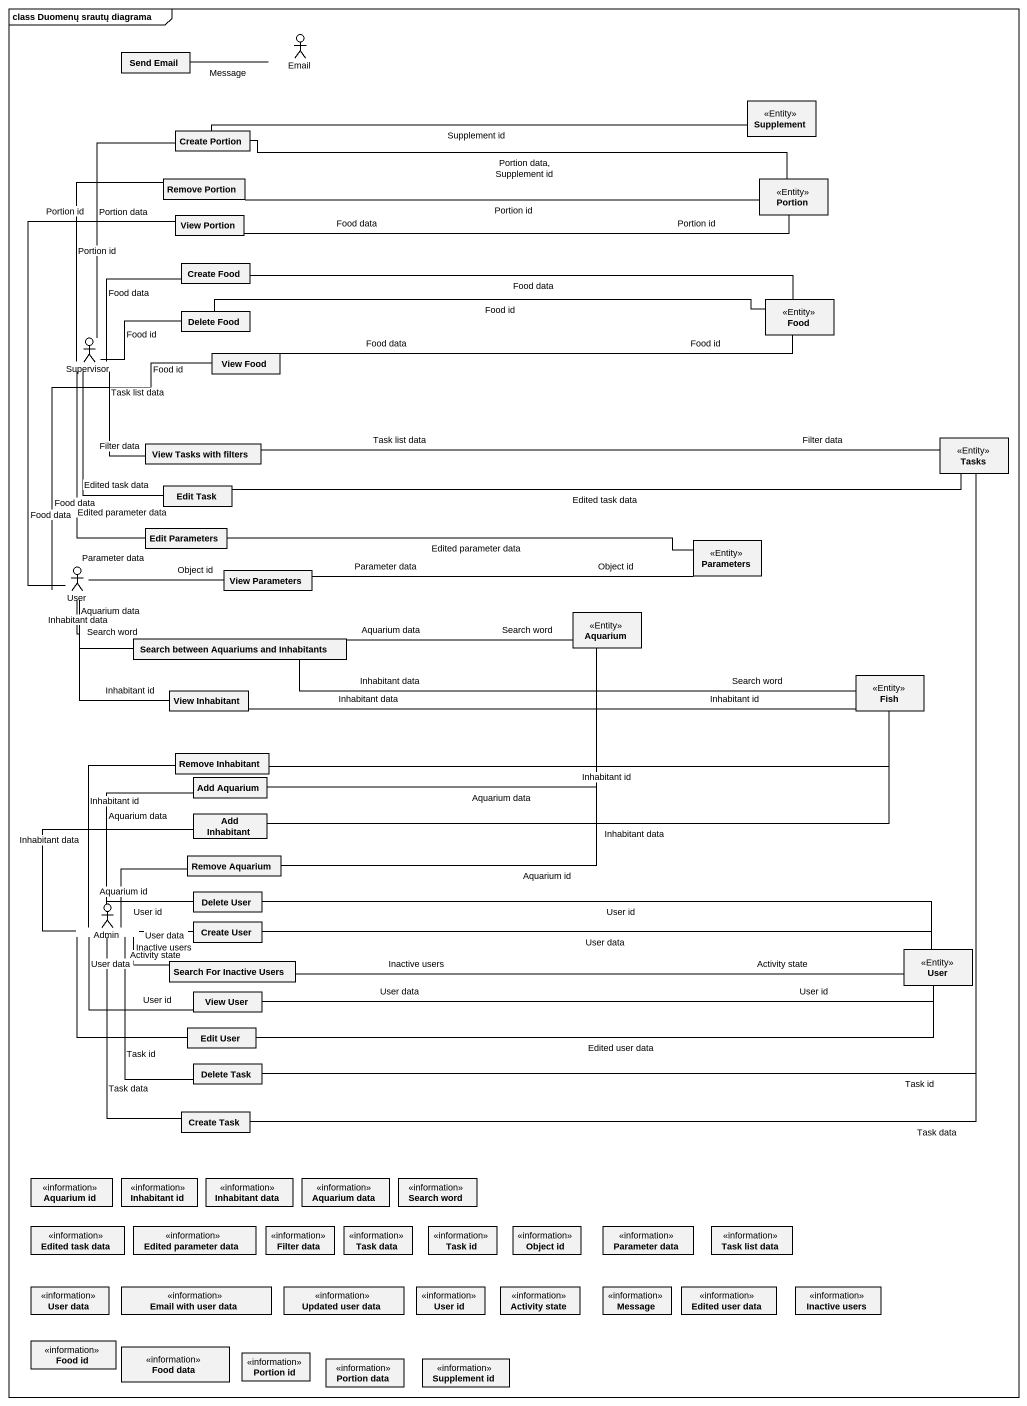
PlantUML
@startuml
mainframe class Duomenų srautų diagrama
allowmixing
hide circle
hide empty members
class "Send Email" as Send_Email
actor Email
class Supplement <<Entity>>
class "Create Portion" as Create_Portion
class "Remove Portion" as Remove_Portion
class Portion <<Entity>>
class "View Portion" as View_Portion
class "Create Food" as Create_Food
class Food <<Entity>>
actor Supervisor
class "Delete Food" as Delete_Food
class "View Food" as View_Food
class "View Tasks with filters" as View_Tasks_with_filters
class Tasks <<Entity>>
class "Edit Task" as Edit_Task
class "Edit Parameters" as Edit_Parameters
actor User
class "View Parameters" as View_Parameters
class Parameters <<Entity>>
class Aquarium <<Entity>>
class "Search between Aquariums and Inhabitants" as Search_between_Aquariums
class Fish <<Entity>>
class "View Inhabitant" as View_Inhabitant
class "Remove Inhabitant" as Remove_Inhabitant
class "Add Aquarium" as Add_Aquarium
class "Add Inhabitant" as Add_Inhabitant
class "Remove Aquarium" as Remove_Aquarium
actor Admin
class "Create User" as Create_User
class "Delete User" as Delete_User
class "User" as User_2 <<Entity>>
class "Search For Inactive Users" as Search_For_Inactive_Users
class "View User" as View_User
class "Edit User" as Edit_User
class "Delete Task" as Delete_Task
class "Create Task" as Create_Task
class "Aquarium id" as Aquarium_id <<information>>
class "Inhabitant id" as Inhabitant_id <<information>>
class "Inhabitant data" as Inhabitant_data <<information>>
class "Aquarium data" as Aquarium_data <<information>>
class "Search word" as Search_word <<information>>
class "Edited task data" as Edited_task_data <<information>>
class "Edited parameter data" as Edited_parameter_data <<information>>
class "Filter data" as Filter_data <<information>>
class "Task data" as Task_data <<information>>
class "Task id" as Task_id <<information>>
class "Object id" as Object_id <<information>>
class "Parameter data" as Parameter_data <<information>>
class "Task list data" as Task_list_data <<information>>
class "User data" as User_data <<information>>
class "Email with user data" as Email_with_user_data <<information>>
class "Updated user data" as Updated_user_data <<information>>
class "User id" as User_id <<information>>
class "Activity state" as Activity_state <<information>>
class Message <<information>>
class "Edited user data" as Edited_user_data <<information>>
class "Inactive users" as Inactive_users <<information>>
class "Food id" as Food_id <<information>>
class "Food data" as Food_data <<information>>
class "Portion id" as Portion_id <<information>>
class "Portion data" as Portion_data <<information>>
class "Supplement id" as Supplement_id <<information>>
Send_Email -right- Email : Message
Create_Portion -right- Supplement : Supplement id
Create_Portion -right- Portion : Portion data, Supplement id
Remove_Portion -right- Portion : Portion id
View_Portion -right- Portion : Portion id\nFood data
Create_Food -right- Food : Food data
Supervisor -up- Create_Portion : Portion data
Supervisor -up- Remove_Portion : Portion id
Supervisor -up- Create_Food : Food data
Supervisor -right- Delete_Food : Food id
Supervisor -- View_Tasks_with_filters : Task list data\nFilter data
Supervisor -- Edit_Task : Edited task data
Supervisor -- Edit_Parameters : Edited parameter data
Delete_Food -right- Food : Food id
View_Food -right- Food : Food id\nFood data
View_Tasks_with_filters -right- Tasks : Filter data\nTask list data
Edit_Task -right- Tasks : Edited task data
Edit_Parameters -right- Parameters : Edited parameter data
User -up- View_Portion : Portion id\nFood data
User -up- View_Food : Food id\nFood data
User -right- View_Parameters : Object id\nParameter data
User -right- Search_between_Aquariums : Aquarium data\nSearch word
User -- View_Inhabitant : Inhabitant data\nInhabitant id
View_Parameters -right- Parameters : Object id\nParameter data
Search_between_Aquariums -right- Aquarium : Search word\nAquarium data
Search_between_Aquariums -right- Fish : Search word\nInhabitant data
View_Inhabitant -right- Fish : Inhabitant id\nInhabitant data
Remove_Inhabitant -right- Fish : Inhabitant id
Add_Aquarium -right- Aquarium : Aquarium data
Add_Inhabitant -right- Fish : Inhabitant data
Remove_Aquarium -up- Aquarium : Aquarium id
Admin -up- Remove_Inhabitant : Inhabitant id
Admin -up- Add_Aquarium : Aquarium data
Admin -up- Add_Inhabitant : Inhabitant data
Admin -right- Remove_Aquarium : Aquarium id
Admin -right- Create_User : User data
Admin -right- Delete_User : User id
Admin -right- Search_For_Inactive_Users : Inactive users\nActivity state
Admin -- View_User : User data\nUser id
Admin -- Edit_User
Admin -- Delete_Task : Task id
Admin -- Create_Task : Task data
Create_User -right- User_2 : User data
Delete_User -right- User_2 : User id
Search_For_Inactive_Users -right- User_2 : Activity state\nInactive users
View_User -right- User_2 : User id\nUser data
Edit_User -right- User_2 : Edited user data
Delete_Task -up- Tasks : Task id
Create_Task -up- Tasks : Task data
@enduml
